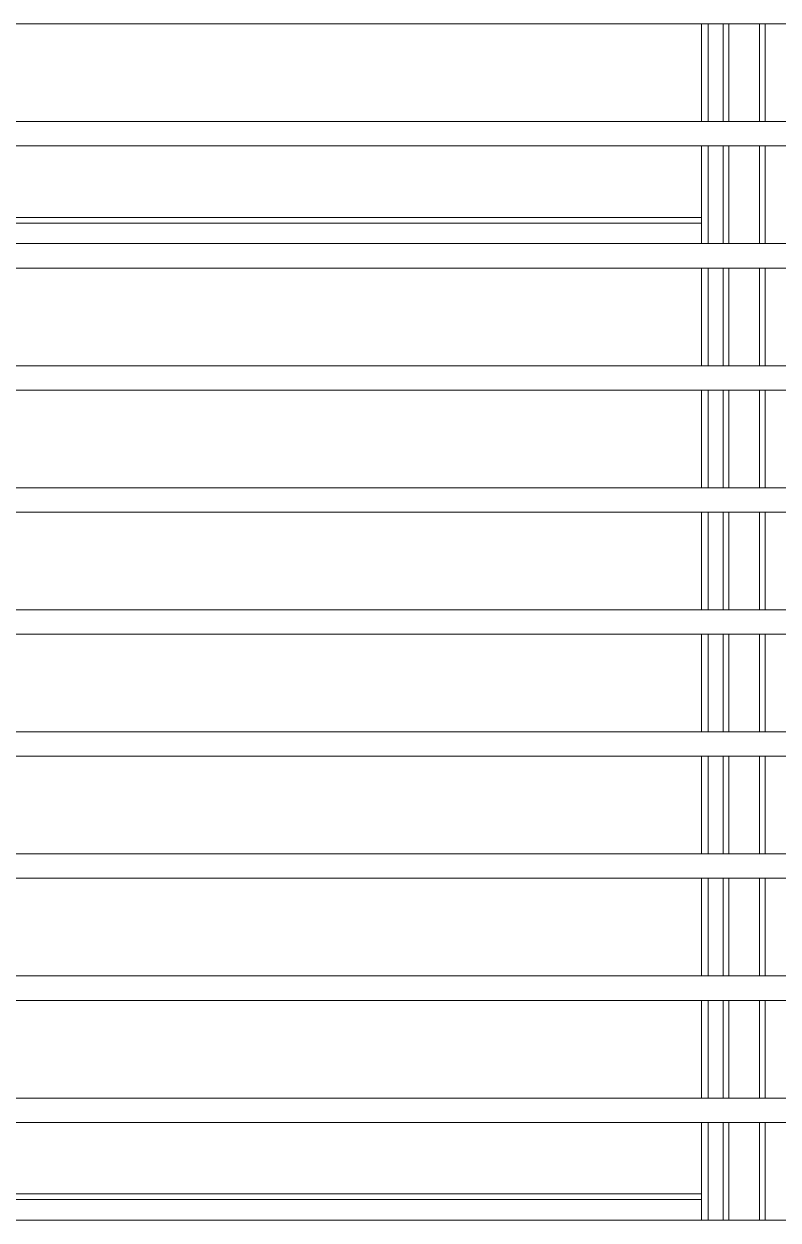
# Model space of a CAD drawing. Header units: metres. Extents: x -101133.8 to -101066.7, y -24899.3 to -24824.7.
# Drawn here: x -101109.9998 to -101109.938, y -24853.4124 to -24853.3144 of the extents above; entities that cross this region are included whole.
import ezdxf

# ---------------------------------------------------------------- set-up
doc = ezdxf.new("R2010")
doc.units = ezdxf.units.M
doc.header["$LTSCALE"] = 0.2
doc.layers.add('CMT-CVC-MATERIEL', color=30, linetype='Continuous')

# ---------------------------------------------------------------- blocks, each defined once
blk = doc.blocks.new('Cassette 600x600')
at = {"linetype": 'Continuous', "lineweight": 13}
for p, q in [((-20143.73, 357.005), (-20417.73, 357.005)), ((-20340.23, 357.005), (-20340.23, 349.005)), ((-20339.677, 357.005), (-20339.677, 349.005)), ((-20338.441, 357.005), (-20338.441, 349.005)), ((-20337.994, 357.005), (-20337.994, 349.005)), ((-20335.466, 357.005), (-20335.466, 349.005)), ((-20335.019, 357.005), (-20335.019, 349.005)), ((-20143.73, 349.005), (-20417.73, 349.005)), ((-20143.73, 347.005), (-20417.73, 347.005)), ((-20340.23, 347.005), (-20340.23, 339.005)), ((-20339.677, 347.005), (-20339.677, 339.005)), ((-20338.441, 347.005), (-20338.441, 339.005)), ((-20337.994, 347.005), (-20337.994, 339.005)), ((-20335.466, 347.005), (-20335.466, 339.005)), ((-20335.019, 347.005), (-20335.019, 339.005)), ((-20443.73, 341.155), (-20340.23, 341.155)), ((-20443.73, 340.695), (-20340.23, 340.695)), ((-20143.73, 339.005), (-20417.73, 339.005)), ((-20143.73, 337.005), (-20417.73, 337.005)), ((-20340.23, 337.005), (-20340.23, 329.005)), ((-20339.677, 337.005), (-20339.677, 329.005)), ((-20338.441, 337.005), (-20338.441, 329.005)), ((-20337.994, 337.005), (-20337.994, 329.005)), ((-20335.466, 337.005), (-20335.466, 329.005)), ((-20335.019, 337.005), (-20335.019, 329.005)), ((-20143.73, 329.005), (-20417.73, 329.005)), ((-20143.73, 327.005), (-20417.73, 327.005)), ((-20340.23, 327.005), (-20340.23, 319.005)), ((-20339.677, 327.005), (-20339.677, 319.005)), ((-20338.441, 327.005), (-20338.441, 319.005)), ((-20337.994, 327.005), (-20337.994, 319.005)), ((-20335.466, 327.005), (-20335.466, 319.005)), ((-20335.019, 327.005), (-20335.019, 319.005)), ((-20143.73, 319.005), (-20417.73, 319.005)), ((-20143.73, 317.005), (-20417.73, 317.005)), ((-20340.23, 317.005), (-20340.23, 309.005)), ((-20339.677, 317.005), (-20339.677, 309.005)), ((-20338.441, 317.005), (-20338.441, 309.005)), ((-20337.994, 317.005), (-20337.994, 309.005)), ((-20335.466, 317.005), (-20335.466, 309.005)), ((-20335.019, 317.005), (-20335.019, 309.005)), ((-20143.73, 309.005), (-20417.73, 309.005)), ((-20143.73, 307.005), (-20417.73, 307.005)), ((-20340.23, 307.005), (-20340.23, 299.005)), ((-20339.677, 307.005), (-20339.677, 299.005)), ((-20338.441, 307.005), (-20338.441, 299.005)), ((-20337.994, 307.005), (-20337.994, 299.005)), ((-20335.466, 307.005), (-20335.466, 299.005)), ((-20335.019, 307.005), (-20335.019, 299.005)), ((-20143.73, 299.005), (-20417.73, 299.005)), ((-20143.73, 297.005), (-20417.73, 297.005)), ((-20340.23, 297.005), (-20340.23, 289.005)), ((-20339.677, 297.005), (-20339.677, 289.005)), ((-20338.441, 297.005), (-20338.441, 289.005)), ((-20337.994, 297.005), (-20337.994, 289.005)), ((-20335.466, 297.005), (-20335.466, 289.005)), ((-20335.019, 297.005), (-20335.019, 289.005)), ((-20143.73, 289.005), (-20417.73, 289.005)), ((-20143.73, 287.005), (-20417.73, 287.005)), ((-20340.23, 287.005), (-20340.23, 279.005)), ((-20339.677, 287.005), (-20339.677, 279.005)), ((-20338.441, 287.005), (-20338.441, 279.005)), ((-20337.994, 287.005), (-20337.994, 279.005)), ((-20335.466, 287.005), (-20335.466, 279.005)), ((-20335.019, 287.005), (-20335.019, 279.005)), ((-20143.73, 279.005), (-20417.73, 279.005)), ((-20143.73, 277.005), (-20417.73, 277.005)), ((-20340.23, 277.005), (-20340.23, 269.005)), ((-20339.677, 277.005), (-20339.677, 269.005)), ((-20338.441, 277.005), (-20338.441, 269.005)), ((-20337.994, 277.005), (-20337.994, 269.005)), ((-20335.466, 277.005), (-20335.466, 269.005)), ((-20335.019, 277.005), (-20335.019, 269.005)), ((-20143.73, 269.005), (-20417.73, 269.005)), ((-20143.73, 267.005), (-20417.73, 267.005)), ((-20340.23, 267.005), (-20340.23, 259.005)), ((-20339.677, 267.005), (-20339.677, 259.005)), ((-20338.441, 267.005), (-20338.441, 259.005)), ((-20337.994, 267.005), (-20337.994, 259.005)), ((-20335.466, 267.005), (-20335.466, 259.005)), ((-20335.019, 267.005), (-20335.019, 259.005)), ((-20443.73, 261.155), (-20340.23, 261.155)), ((-20443.73, 260.695), (-20340.23, 260.695)), ((-20143.73, 259.005), (-20417.73, 259.005))]:
    blk.add_line(p, q, dxfattribs=at)

msp = doc.modelspace()

# ---------------------------------------------------------------- block references
at = {"layer": 'CMT-CVC-MATERIEL', "xscale": 0.001, "yscale": 0.001, "zscale": 0.001}
msp.add_blockref('Cassette 600x600', (-101089.604074, -24853.671381), dxfattribs=at)

doc.saveas('drawing.dxf')
